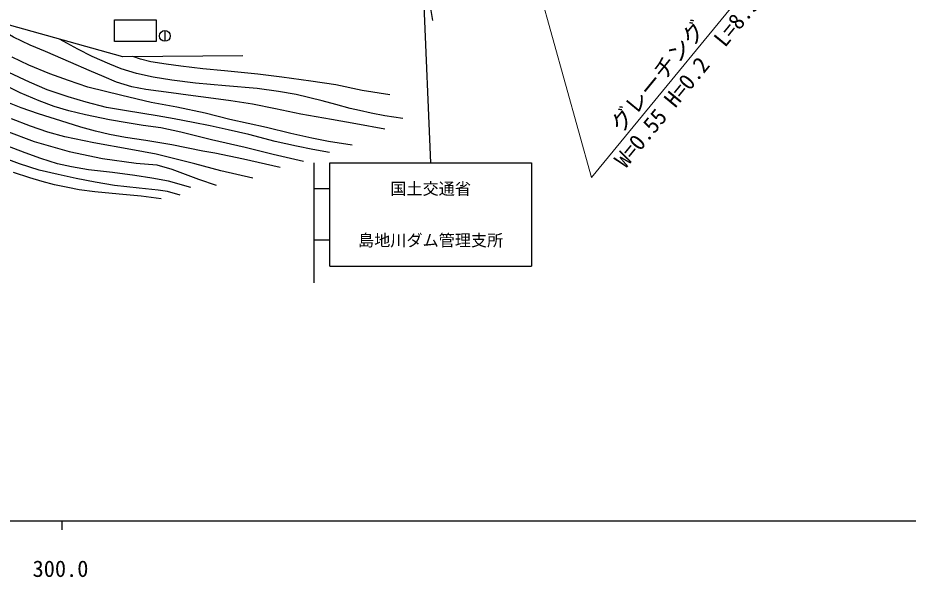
# Model space of a CAD drawing. Units: millimetres at full size, sheet at 1:1000; details may follow other scales. Extents: x 40000 to 680000, y 20000 to 380000.
# Drawn here: x 363080 to 462486, y 198715 to 261138 of the extents above; entities that cross this region are included whole.
import ezdxf
from ezdxf.enums import TextEntityAlignment as Align

# ---------------------------------------------------------------- set-up
doc = ezdxf.new("R2010")
doc.units = ezdxf.units.MM
doc.header["$LTSCALE"] = 1000
for name, color, linetype, lineweight in [('M-BGD', 7, 'Continuous', 25), ('M-STR-HTXT', 7, 'Continuous', 13), ('M-STR-STRC', 7, 'Continuous', 25), ('M-TTL-BAND', 7, 'Continuous', 25)]:
    doc.layers.add(name, color=color, linetype=linetype, lineweight=lineweight)
doc.styles.add('ＭＳ ゴシック', font='')
doc.styles.get('ＭＳ ゴシック').set_extended_font_data('MS Gothic')

msp = doc.modelspace()

# ---------------------------------------------------------------- linework, layer by layer
at = {"layer": 'M-BGD'}
msp.add_line((379498, 259717), (379498, 258517), dxfattribs=at)
for points in [[(409430, 260845), (408581, 265791), (421093, 268193), (419150, 282624), (431803, 285026), (435133, 264131)], [(388212, 256904), (374809, 256796), (357072, 261732), (350690, 270248)], [(404050, 248712), (400823, 249292), (398091, 249795), (394675, 250397), (391843, 250982), (389297, 251514), (386867, 251875), (384942, 252150), (382107, 252502), (380202, 252751), (377385, 253136), (375814, 253444), (374086, 253953), (372738, 254546), (371034, 255248), (369007, 256142), (366186, 257367), (364466, 258084), (362610, 258985), (361431, 259662), (360459, 260249), (359233, 261130)], [(406071, 249916), (404039, 250208), (402544, 250494), (401242, 250792), (400199, 251031), (398576, 251464), (397055, 251876), (394148, 252581), (392169, 252906), (389788, 253239), (386257, 253531), (382936, 253848), (380263, 254183), (378201, 254516), (376341, 254909), (374626, 255445), (373370, 255955), (371390, 256833), (369780, 257631), (367730, 258766)], [(400410, 246941), (397769, 247330), (395893, 247700), (393551, 248240), (390833, 248880), (386753, 249790), (383990, 250500), (380832, 251178), (377957, 251699), (374687, 252477), (370915, 253400), (368728, 254128), (366654, 254893), (364317, 255859), (362437, 256764)], [(404610, 252559), (401513, 253020), (398569, 253659), (395805, 254081), (392567, 254503), (389893, 254836), (386152, 255208), (383746, 255451), (381263, 255732), (379654, 255977), (377933, 256223), (376794, 256521), (375903, 256805)], [(397872, 246096), (396008, 246435), (394203, 246817), (391812, 247320), (388868, 248100), (386563, 248638), (384543, 249070), (382670, 249442), (380530, 249861), (378630, 250186), (375225, 250747), (372999, 251146), (370712, 251714), (368719, 252314), (366339, 253099), (364378, 253943), (362091, 255052)], [(394992, 245115), (391587, 245880), (388451, 246660), (384716, 247529), (381281, 248369), (379057, 248850), (377077, 249135), (375307, 249405), (373311, 249735), (370651, 250322), (368761, 250772), (367156, 251251), (365461, 251866), (363342, 252783), (360807, 253983)], [(392368, 244419), (388295, 245375), (385065, 246024), (383738, 246271), (380260, 246947), (377388, 247447), (375088, 247798), (373304, 248123), (371759, 248474), (370109, 248922), (368606, 249414), (365392, 250432), (363451, 251082), (361976, 251679)], [(389319, 243241), (385750, 244071), (382825, 244828), (378528, 245915), (375684, 246438), (371554, 247180), (368340, 247873), (366446, 248364), (364493, 249058), (362358, 249848)], [(361736, 248517), (364901, 247341), (368798, 246222), (372528, 245427), (376309, 244926), (378619, 244738), (380290, 244231), (383261, 243141), (385215, 242474)], [(382383, 242202), (379909, 242906), (378029, 243252), (376149, 243549), (373638, 243858), (370954, 244192), (369072, 244502), (367526, 244848), (365646, 245453), (363889, 246059), (361845, 246839)], [(381208, 241334), (379791, 241739), (378744, 241910), (376638, 242135), (373883, 242438), (371726, 242815), (369589, 243223), (367587, 243642), (365481, 244134), (363250, 244825), (361384, 245558)], [(379069, 240939), (376849, 241233), (374383, 241458), (371692, 241711), (369948, 241936), (368683, 242188), (367186, 242512), (365801, 242870), (364417, 243299), (362617, 243875)]]:
    msp.add_lwpolyline(points, dxfattribs=at)
msp.add_lwpolyline([(373892, 260898), (378517, 260898), (378517, 258497), (373892, 258497)], close=True, dxfattribs=at)
msp.add_circle((379498, 259117), 600, dxfattribs=at)
at = {"layer": 'M-STR-HTXT'}
msp.add_lwpolyline([(415511, 285000), (427119, 243301), (448680, 269560)], dxfattribs=at)
at = {"layer": 'M-STR-STRC'}
for p, q in [((407691, 278708), (409168, 244943)), ((396174, 231556), (396174, 244943)), ((397918, 233431), (397918, 244943)), ((397918, 244943), (420418, 244943)), ((420418, 244943), (420418, 233431)), ((397918, 242065), (396174, 242065)), ((397918, 236309), (396174, 236309)), ((397918, 233431), (420418, 233431))]:
    msp.add_line(p, q, dxfattribs=at)
at = {"layer": 'M-TTL-BAND'}
for p, q in [((40000, 205000), (579000, 205000)), ((368000, 205000), (368000, 204000))]:
    msp.add_line(p, q, dxfattribs=at)

# ---------------------------------------------------------------- texts
at = {"layer": 'M-STR-HTXT', "style": 'ＭＳ ゴシック'}
for s, p in [('W=0.55 H=0.2  L=8.9', (431375, 243901)), ('グレーチング', (430900, 247906))]:
    msp.add_text(s, height=1833, rotation=50.61, dxfattribs=at).set_placement(p, align=Align.BOTTOM_LEFT)
at = {"layer": 'M-STR-STRC', "style": 'ＭＳ ゴシック'}
for s, p in [('国土交通省', (409168, 242065)), ('島地川ダム管理支所', (409168, 236309))]:
    msp.add_text(s, height=1320, dxfattribs=at).set_placement(p, align=Align.MIDDLE_CENTER)
at = {"layer": 'M-TTL-BAND', "style": 'ＭＳ ゴシック'}
msp.add_text('300.0', height=1833, dxfattribs=at).set_placement((367844, 198195), align=Align.BOTTOM_CENTER)

doc.saveas('drawing.dxf')
